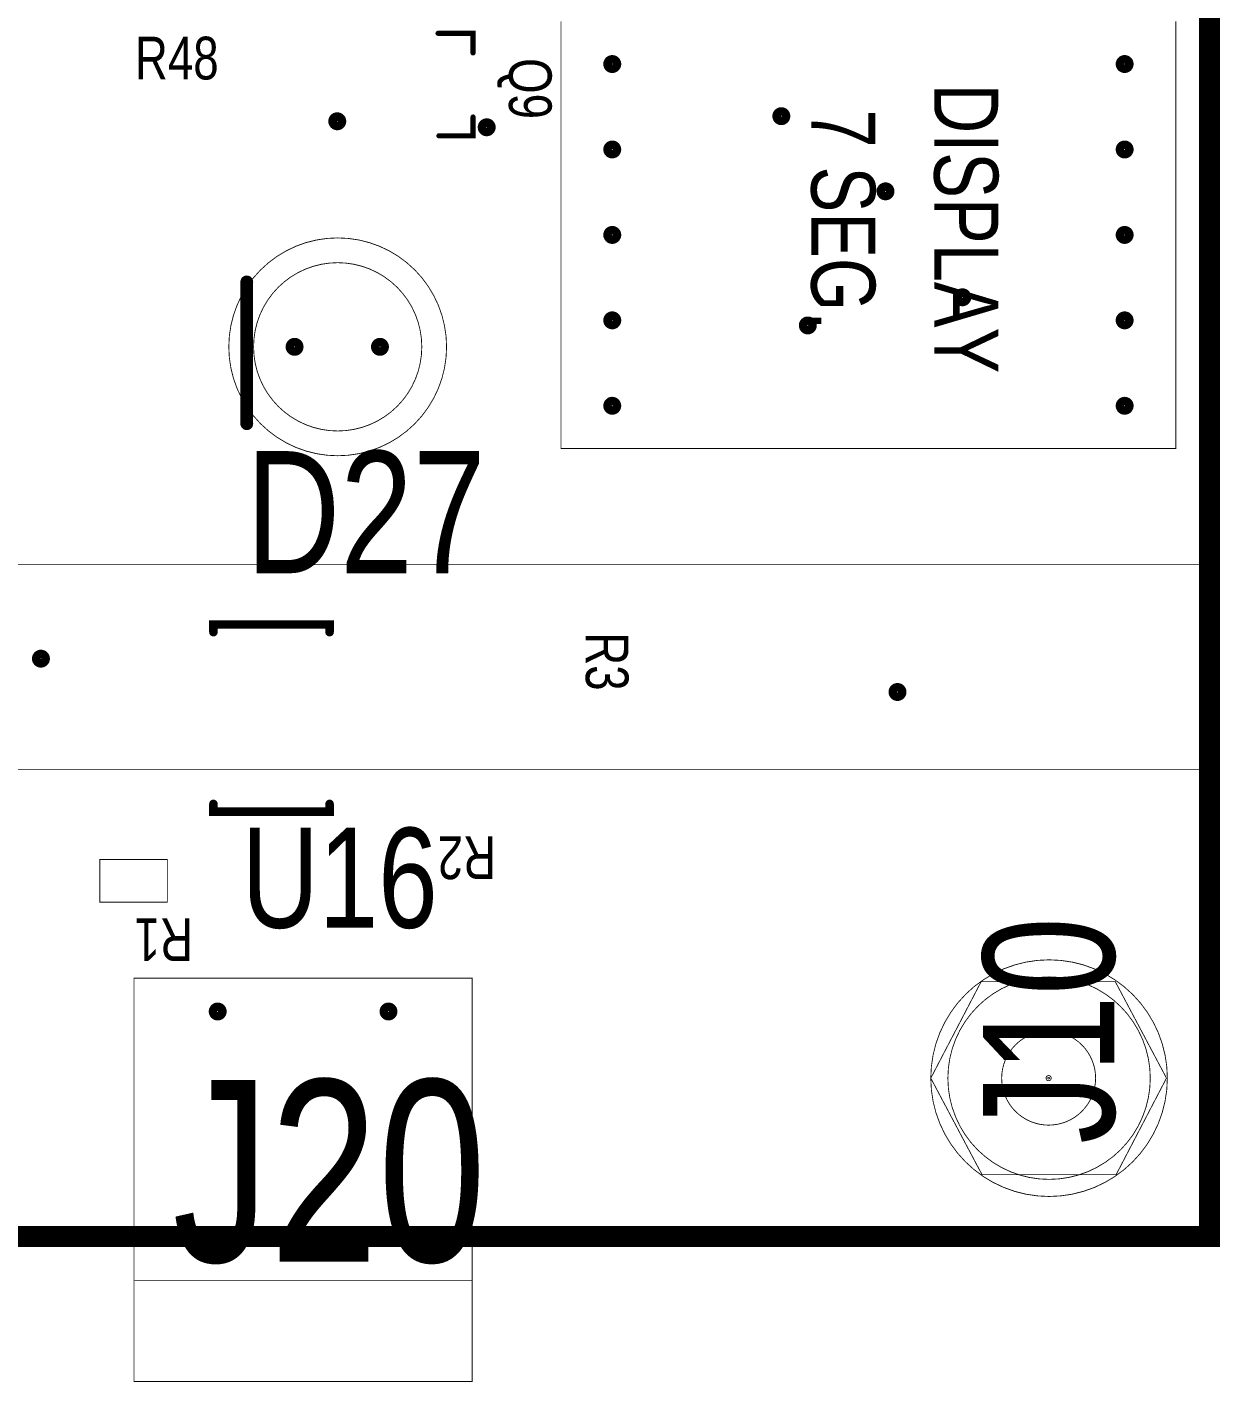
# Model space of a CAD drawing. Extents: x 0 to 5.43, y 0 to 3.78.
# Drawn here: x 4.037 to 5.434, y -0.001 to 1.585 of the extents above; entities that cross this region are included whole.
import ezdxf

# ---------------------------------------------------------------- set-up
doc = ezdxf.new("R2010")
doc.units = 0

msp = doc.modelspace()

# ---------------------------------------------------------------- linework, layer by layer
at = {"const_width": 0.024}
msp.add_lwpolyline([(0.012, 0.17), (0.012, 3.512), (5.421, 3.512), (5.421, 0.17), (0.012, 0.17)], close=True, dxfattribs=at)
at = {"const_width": 0.012}
msp.add_lwpolyline([(5.415, 0.17, 1), (5.427, 0.17, 1)], format="xyb", close=True, dxfattribs=at)
at = {"layer": 'FAB'}
for points, const_width in [([(0, 0.158), (0, 3.524), (5.433, 3.524), (5.433, 0.158), (0, 0.158, 2.338749)], 0.001), ([(0, 2.967), (5.433, 2.967), (5.433, 0.716), (0, 0.716), (0, 2.967, 0.400973)], 0.001), ([(0, 2.727), (0, 0.956), (5.433, 0.956), (5.433, 2.727), (0, 2.727, 0.400973)], 0.001), ([(5.4327, 0.956, 1), (5.4333, 0.956, 1)], 0.0005), ([(5.4327, 0.716, 1), (5.4333, 0.716, 1)], 0.0005), ([(5.1147, 0.355, 1), (5.1153, 0.355, 1)], 0.0005), ([(5.1147, 0.355, 1), (5.1153, 0.355, 1)], 0.0005), ([(5.2317, 0.355, 1), (5.2323, 0.355, 1)], 0.0005), ([(5.2317, 0.355, 1), (5.2323, 0.355, 1)], 0.0005), ([(5.2337, 0.355, 1), (5.2343, 0.355, 1)], 0.0005), ([(5.2337, 0.355, 1), (5.2343, 0.355, 1)], 0.0005), ([(5.3518, 0.355, 1), (5.3523, 0.355, 1)], 0.0005), ([(5.3518, 0.355, 1), (5.3523, 0.355, 1)], 0.0005), ([(5.4327, 0.158, 1), (5.4333, 0.158, 1)], 0.0005)]:
    msp.add_lwpolyline(points, format="xyb", close=True, dxfattribs=dict(at, const_width=const_width))
at = {"layer": 'FAB', "const_width": 0.001}
for points in [[(5.352, 0.355, 1), (5.115, 0.355)], [(5.115, 0.355, 1), (5.352, 0.355)], [(5.234, 0.355, 1), (5.232, 0.355)], [(5.232, 0.355, 1), (5.234, 0.355)]]:
    msp.add_lwpolyline(points, format="xyb", dxfattribs=at)
at = {"layer": 'IN1', "const_width": 0.011}
for points in [[(4.717, 1.542, 1), (4.727, 1.542, 1)], [(5.317, 1.542, 1), (5.327, 1.542, 1)], [(4.915, 1.481, 1), (4.925, 1.481, 1)], [(4.395, 1.475, 1), (4.405, 1.475, 1)], [(4.57, 1.468, 1), (4.58, 1.468, 1)], [(4.717, 1.442, 1), (4.727, 1.442, 1)], [(5.317, 1.442, 1), (5.327, 1.442, 1)], [(5.037, 1.393, 1), (5.047, 1.393, 1)], [(4.717, 1.342, 1), (4.727, 1.342, 1)], [(5.317, 1.342, 1), (5.327, 1.342, 1)], [(5.127, 1.269, 1), (5.137, 1.269, 1)], [(4.717, 1.242, 1), (4.727, 1.242, 1)], [(4.946, 1.236, 1), (4.956, 1.236, 1)], [(5.317, 1.242, 1), (5.327, 1.242, 1)], [(4.345, 1.211, 1), (4.355, 1.211, 1)], [(4.445, 1.211, 1), (4.455, 1.211, 1)], [(4.717, 1.142, 1), (4.727, 1.142, 1)], [(5.317, 1.142, 1), (5.327, 1.142, 1)], [(4.048, 0.846, 1), (4.058, 0.846, 1)], [(5.051, 0.807, 1), (5.061, 0.807, 1)], [(4.255, 0.433, 1), (4.265, 0.433, 1)], [(4.455, 0.433, 1), (4.465, 0.433, 1)]]:
    msp.add_lwpolyline(points, format="xyb", close=True, dxfattribs=at)
at = {"layer": 'IN2', "const_width": 0.011}
for points in [[(4.717, 1.542, 1), (4.727, 1.542, 1)], [(5.317, 1.542, 1), (5.327, 1.542, 1)], [(4.915, 1.481, 1), (4.925, 1.481, 1)], [(4.395, 1.475, 1), (4.405, 1.475, 1)], [(4.57, 1.468, 1), (4.58, 1.468, 1)], [(4.717, 1.442, 1), (4.727, 1.442, 1)], [(5.317, 1.442, 1), (5.327, 1.442, 1)], [(5.037, 1.393, 1), (5.047, 1.393, 1)], [(4.717, 1.342, 1), (4.727, 1.342, 1)], [(5.317, 1.342, 1), (5.327, 1.342, 1)], [(5.127, 1.269, 1), (5.137, 1.269, 1)], [(4.717, 1.242, 1), (4.727, 1.242, 1)], [(4.946, 1.236, 1), (4.956, 1.236, 1)], [(5.317, 1.242, 1), (5.327, 1.242, 1)], [(4.345, 1.211, 1), (4.355, 1.211, 1)], [(4.445, 1.211, 1), (4.455, 1.211, 1)], [(4.717, 1.142, 1), (4.727, 1.142, 1)], [(5.317, 1.142, 1), (5.327, 1.142, 1)], [(4.048, 0.846, 1), (4.058, 0.846, 1)], [(5.051, 0.807, 1), (5.061, 0.807, 1)], [(4.255, 0.433, 1), (4.265, 0.433, 1)], [(4.455, 0.433, 1), (4.465, 0.433, 1)]]:
    msp.add_lwpolyline(points, format="xyb", close=True, dxfattribs=at)
at = {"layer": 'SST'}
for points, const_width in [([(0.012, 0.17), (0.012, 3.512), (5.421, 3.512), (5.421, 0.17), (0.012, 0.17)], 0.024), ([(4.122, 0.611), (4.201, 0.611), (4.201, 0.561), (4.122, 0.561), (4.122, 0.611)], 0.001)]:
    msp.add_lwpolyline(points, close=True, dxfattribs=dict(at, const_width=const_width))
for points, const_width in [([(4.662, 1.592), (4.662, 1.092), (5.382, 1.092), (5.382, 1.592)], 0.001), ([(4.518, 1.578), (4.559, 1.578), (4.559, 1.555)], 0.006), ([(4.519, 1.458), (4.559, 1.458), (4.559, 1.48)], 0.006), ([(4.255, 0.877), (4.255, 0.886), (4.391, 0.886), (4.391, 0.877)], 0.01), ([(4.391, 0.676), (4.391, 0.667), (4.255, 0.667), (4.255, 0.676)], 0.01), ([(5.154, 0.468), (5.095, 0.355)], 0.001), ([(5.154, 0.468), (5.311, 0.468)], 0.001), ([(5.371, 0.355), (5.311, 0.468)], 0.001), ([(5.095, 0.355), (5.155, 0.242)], 0.001), ([(5.371, 0.355), (5.312, 0.242)], 0.001), ([(5.312, 0.242), (5.155, 0.242)], 0.001), ([(5.312, 0.242), (5.155, 0.242)], 0.001), ([(4.163, 0.118), (4.557, 0.118)], 0.001)]:
    msp.add_lwpolyline(points, dxfattribs=dict(at, const_width=const_width))
for points, const_width in [([(4.5165, 1.578, 1), (4.5195, 1.578, 1)], 0.003), ([(4.5575, 1.578, 1), (4.5605, 1.578, 1)], 0.003), ([(4.5575, 1.555, 1), (4.5605, 1.555, 1)], 0.003), ([(4.5575, 1.48, 1), (4.5605, 1.48, 1)], 0.003), ([(4.5175, 1.458, 1), (4.5205, 1.458, 1)], 0.003), ([(4.5575, 1.458, 1), (4.5605, 1.458, 1)], 0.003), ([(4.2903, 1.287, 1), (4.2978, 1.287, 1)], 0.0075), ([(4.2727, 1.211, 1), (4.2733, 1.211, 1)], 0.0005), ([(4.2727, 1.211, 1), (4.2733, 1.211, 1)], 0.0005), ([(4.3018, 1.211, 1), (4.3023, 1.211, 1)], 0.0005), ([(4.3018, 1.211, 1), (4.3023, 1.211, 1)], 0.0005), ([(4.4987, 1.211, 1), (4.4993, 1.211, 1)], 0.0005), ([(4.4987, 1.211, 1), (4.4993, 1.211, 1)], 0.0005), ([(4.5278, 1.211, 1), (4.5283, 1.211, 1)], 0.0005), ([(4.5278, 1.211, 1), (4.5283, 1.211, 1)], 0.0005), ([(4.2903, 1.121, 1), (4.2978, 1.121, 1)], 0.0075), ([(4.6617, 1.092, 1), (4.6623, 1.092, 1)], 0.0005), ([(5.3817, 1.092, 1), (5.3823, 1.092, 1)], 0.0005), ([(4.2525, 0.886, 1), (4.2575, 0.886, 1)], 0.005), ([(4.3885, 0.886, 1), (4.3935, 0.886, 1)], 0.005), ([(4.2525, 0.877, 1), (4.2575, 0.877, 1)], 0.005), ([(4.3885, 0.877, 1), (4.3935, 0.877, 1)], 0.005), ([(4.2525, 0.676, 1), (4.2575, 0.676, 1)], 0.005), ([(4.2525, 0.667, 1), (4.2575, 0.667, 1)], 0.005), ([(4.3885, 0.676, 1), (4.3935, 0.676, 1)], 0.005), ([(4.3885, 0.667, 1), (4.3935, 0.667, 1)], 0.005), ([(4.1217, 0.611, 1), (4.1223, 0.611, 1)], 0.0005), ([(4.1217, 0.611, 1), (4.1223, 0.611, 1)], 0.0005), ([(4.2008, 0.611, 1), (4.2013, 0.611, 1)], 0.0005), ([(4.1217, 0.561, 1), (4.1223, 0.561, 1)], 0.0005), ([(4.2008, 0.561, 1), (4.2013, 0.561, 1)], 0.0005), ([(4.1617, 0.472, 1), (4.1623, 0.472, 1)], 0.0005), ([(4.162, 0), (4.558, 0), (4.558, 0.472), (4.162, 0.472), (4.162, 0, 1.019185)], 0.001), ([(4.5577, 0.472, 1), (4.5583, 0.472, 1)], 0.0005), ([(5.1537, 0.468, 1), (5.1543, 0.468, 1)], 0.0005), ([(5.1537, 0.468, 1), (5.1543, 0.468, 1)], 0.0005), ([(5.3107, 0.468, 1), (5.3113, 0.468, 1)], 0.0005), ([(5.3107, 0.468, 1), (5.3113, 0.468, 1)], 0.0005), ([(5.0947, 0.355, 1), (5.0953, 0.355, 1)], 0.0005), ([(5.0947, 0.355, 1), (5.0953, 0.355, 1)], 0.0005), ([(5.0947, 0.355, 1), (5.0953, 0.355, 1)], 0.0005), ([(5.0947, 0.355, 1), (5.0953, 0.355, 1)], 0.0005), ([(5.0947, 0.355, 1), (5.0953, 0.355, 1)], 0.0005), ([(5.0947, 0.355, 1), (5.0953, 0.355, 1)], 0.0005), ([(5.1777, 0.355, 1), (5.1783, 0.355, 1)], 0.0005), ([(5.1777, 0.355, 1), (5.1783, 0.355, 1)], 0.0005), ([(5.2298, 0.355, 1), (5.2303, 0.355, 1)], 0.0005), ([(5.2298, 0.355, 1), (5.2303, 0.355, 1)], 0.0005), ([(5.2357, 0.355, 1), (5.2363, 0.355, 1)], 0.0005), ([(5.2357, 0.355, 1), (5.2363, 0.355, 1)], 0.0005), ([(5.2878, 0.355, 1), (5.2883, 0.355, 1)], 0.0005), ([(5.2878, 0.355, 1), (5.2883, 0.355, 1)], 0.0005), ([(5.3708, 0.355, 1), (5.3713, 0.355, 1)], 0.0005), ([(5.3708, 0.355, 1), (5.3713, 0.355, 1)], 0.0005), ([(5.3717, 0.355, 1), (5.3723, 0.355, 1)], 0.0005), ([(5.3717, 0.355, 1), (5.3723, 0.355, 1)], 0.0005), ([(5.3717, 0.355, 1), (5.3723, 0.355, 1)], 0.0005), ([(5.3717, 0.355, 1), (5.3723, 0.355, 1)], 0.0005), ([(5.1547, 0.242, 1), (5.1553, 0.242, 1)], 0.0005), ([(5.1547, 0.242, 1), (5.1553, 0.242, 1)], 0.0005), ([(5.1547, 0.242, 1), (5.1553, 0.242, 1)], 0.0005), ([(5.3118, 0.242, 1), (5.3123, 0.242, 1)], 0.0005), ([(5.3118, 0.242, 1), (5.3123, 0.242, 1)], 0.0005), ([(5.3118, 0.242, 1), (5.3123, 0.242, 1)], 0.0005), ([(5.415, 0.17, 1), (5.427, 0.17, 1)], 0.012), ([(4.1628, 0.118, 1), (4.1633, 0.118, 1)], 0.0005), ([(4.5568, 0.118, 1), (4.5573, 0.118, 1)], 0.0005), ([(4.1617, 0, 1), (4.1623, 0, 1)], 0.0005), ([(4.1617, 0, 1), (4.1623, 0, 1)], 0.0005), ([(4.5577, 0, 1), (4.5583, 0, 1)], 0.0005)]:
    msp.add_lwpolyline(points, format="xyb", close=True, dxfattribs=dict(at, const_width=const_width))
for points, const_width in [([(4.528, 1.211, 1), (4.273, 1.211)], 0.001), ([(4.499, 1.211, 1), (4.302, 1.211)], 0.001), ([(4.294, 1.121), (4.294, 1.287, 1.949851)], 0.015), ([(4.273, 1.211, 1), (4.528, 1.211)], 0.001), ([(4.302, 1.211, 1), (4.499, 1.211)], 0.001), ([(5.372, 0.355, 1), (5.095, 0.355)], 0.001), ([(5.372, 0.355, 1), (5.095, 0.355)], 0.001), ([(5.288, 0.355, 1), (5.178, 0.355)], 0.001), ([(5.095, 0.355, 1), (5.372, 0.355)], 0.001), ([(5.095, 0.355, 1), (5.372, 0.355)], 0.001), ([(5.178, 0.355, 1), (5.288, 0.355)], 0.001), ([(5.236, 0.355, 1), (5.23, 0.355)], 0.001), ([(5.23, 0.355, 1), (5.236, 0.355)], 0.001)]:
    msp.add_lwpolyline(points, format="xyb", dxfattribs=dict(at, const_width=const_width))

# ---------------------------------------------------------------- texts
at = {"layer": 'SST', "width": 0.8}
for s, height, p in [('R48', 0.05, (4.163, 1.524)), ('J20', 0.213, (4.207, 0.14))]:
    msp.add_text(s, height=height, dxfattribs=at).set_placement(p)
for s, height, rotation, p in [('Q9', 0.05, 270, (4.601, 1.549)), ('DISPLAY ', 0.075, 270, (5.099, 1.519)), ('DISPLAY ', 0.075, 270, (5.099, 1.519)), ('7 SEG.', 0.075, 270, (4.955, 1.489)), ('D27', 0.143, 360, (4.293, 0.946)), ('R3', 0.05, 270, (4.691, 0.877)), ('U16', 0.117, 360, (4.288, 0.531)), ('R2', 0.05, 180, (4.586, 0.638)), ('R1', 0.05, 180, (4.231, 0.542)), ('J10', 0.154, 90, (5.31, 0.278))]:
    msp.add_text(s, height=height, rotation=rotation, dxfattribs=at).set_placement(p)

doc.saveas('drawing.dxf')
